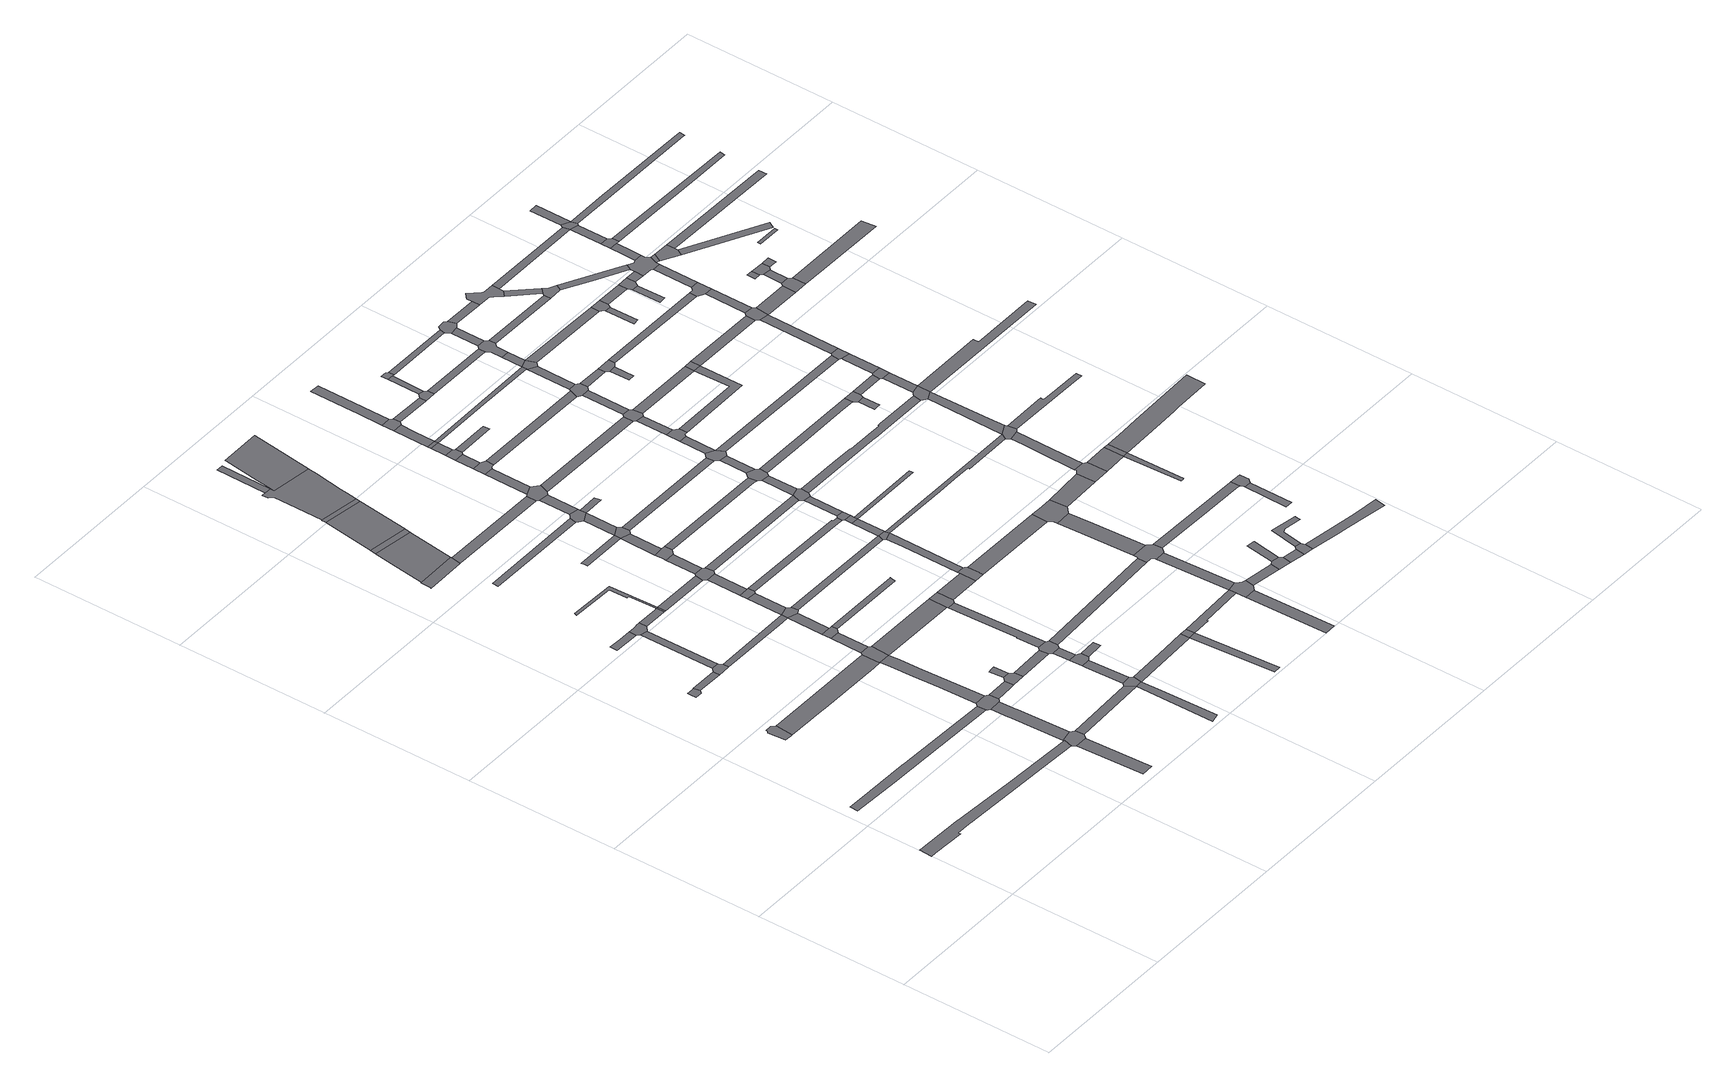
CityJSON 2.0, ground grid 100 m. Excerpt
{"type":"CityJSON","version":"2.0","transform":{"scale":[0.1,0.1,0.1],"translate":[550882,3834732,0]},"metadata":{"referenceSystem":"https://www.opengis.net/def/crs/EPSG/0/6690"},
"CityObjects":{
"road1":{"type":"Road","attributes":{"RoadStructureAttribute.sectionType":"1"},"geometry":[{"type":"MultiSurface","lod":"1","boundaries":[[[0,1,2,3,4,5,6,7,8,9,10,11,12,13,14,15]]]}]},
"road2":{"type":"Road","geometry":[{"type":"MultiSurface","lod":"1","boundaries":[[[16,17,18,19,20,21,22,23,24,25]]]}]},
"road3":{"type":"Road","attributes":{"RoadStructureAttribute.sectionType":"1"},"geometry":[{"type":"MultiSurface","lod":"1","boundaries":[[[26,27,28,29,30,31,32,33,34,35]]]}]},
"road4":{"type":"Road","geometry":[{"type":"MultiSurface","lod":"1","boundaries":[[[36,37,38,39,40,41,42,43]]]}]},
"road5":{"type":"Road","attributes":{"RoadStructureAttribute.sectionType":"1"},"geometry":[{"type":"MultiSurface","lod":"1","boundaries":[[[42,41,44,45]]]}]},
"road6":{"type":"Road","attributes":{"RoadStructureAttribute.sectionType":"1"},"geometry":[{"type":"MultiSurface","lod":"1","boundaries":[[[46,47,22,21,48,49,50,51,52,53,54]]]}]},
"road7":{"type":"Road","geometry":[{"type":"MultiSurface","lod":"1","boundaries":[[[55,45,44,56,57,58,59]]]}]},
"road8":{"type":"Road","attributes":{"RoadStructureAttribute.sectionType":"1"},"geometry":[{"type":"MultiSurface","lod":"1","boundaries":[[[60,61,62,63]]]}]},
"road9":{"type":"Road","geometry":[{"type":"MultiSurface","lod":"1","boundaries":[[[64,65,66,67,68]]]}]},
"road10":{"type":"Road","attributes":{"RoadStructureAttribute.sectionType":"1"},"geometry":[{"type":"MultiSurface","lod":"1","boundaries":[[[69,55,59,70]]]}]},
"road11":{"type":"Road","geometry":[{"type":"MultiSurface","lod":"1","boundaries":[[[71,72,15,14,73,60,63,74,75,76]]]}]},
"road12":{"type":"Road","attributes":{"RoadStructureAttribute.sectionType":"1"},"geometry":[{"type":"MultiSurface","lod":"1","boundaries":[[[77,78,79,80,81,82,83,72,71]]]}]},
"road13":{"type":"Road","geometry":[{"type":"MultiSurface","lod":"1","boundaries":[[[84,85,86,87,68,67,69,70,88,89]]]}]},
"road14":{"type":"Road","geometry":[{"type":"MultiSurface","lod":"1","boundaries":[[[90,91,92,93,35,34,94,81,80,95,96,97]]]}]},
"road15":{"type":"Road","geometry":[{"type":"MultiSurface","lod":"1","boundaries":[[[98,99,100,101,102,103,104]]]}]},
"road16":{"type":"Road","attributes":{"RoadStructureAttribute.sectionType":"1"},"geometry":[{"type":"MultiSurface","lod":"1","boundaries":[[[105,106,107,108,109,110,111,112,113,114]]]}]},
"road17":{"type":"Road","attributes":{"RoadStructureAttribute.sectionType":"1"},"geometry":[{"type":"MultiSurface","lod":"1","boundaries":[[[115,116,89,88,117,113]]]}]},
"road18":{"type":"Road","attributes":{"RoadStructureAttribute.sectionType":"1"},"geometry":[{"type":"MultiSurface","lod":"1","boundaries":[[[58,57,118,119,120]]]}]},
"road19":{"type":"Road","attributes":{"RoadStructureAttribute.sectionType":"1"},"geometry":[{"type":"MultiSurface","lod":"1","boundaries":[[[121,122,123,124,125,126,127,92,91]]]}]},
"road20":{"type":"Road","attributes":{"function":"2","RoadStructureAttribute.sectionType":"1"},"geometry":[{"type":"MultiSurface","lod":"1","boundaries":[[[128,129,99,98,130,131,132]]]}]},
"road21":{"type":"Road","attributes":{"RoadStructureAttribute.sectionType":"1"},"geometry":[{"type":"MultiSurface","lod":"1","boundaries":[[[133,97,96,134,135]]]}]},
"road22":{"type":"Road","geometry":[{"type":"MultiSurface","lod":"1","boundaries":[[[114,113,117,136]]]}]},
"road23":{"type":"Road","attributes":{"RoadStructureAttribute.sectionType":"1"},"geometry":[{"type":"MultiSurface","lod":"1","boundaries":[[[137,76,75,138]]]}]},
"road24":{"type":"Road","geometry":[{"type":"MultiSurface","lod":"1","boundaries":[[[139,140,141,142,54,53,143,124,123,144]]]}]},
"road25":{"type":"Road","geometry":[{"type":"MultiSurface","lod":"1","boundaries":[[[145,128,132,146]]]}]},
"road26":{"type":"Road","attributes":{"RoadStructureAttribute.sectionType":"1"},"geometry":[{"type":"MultiSurface","lod":"1","boundaries":[[[147,141,140,148]]]}]},
"road27":{"type":"Road","geometry":[{"type":"MultiSurface","lod":"1","boundaries":[[[149,150,133,135,151,152]]]}]},
"road28":{"type":"Road","geometry":[{"type":"MultiSurface","lod":"1","boundaries":[[[153,154,155,150,149]]]}]},
"road29":{"type":"Road","attributes":{"function":"2","RoadStructureAttribute.sectionType":"1"},"geometry":[{"type":"MultiSurface","lod":"1","boundaries":[[[156,157,145,146,158]]]}]},
"road30":{"type":"Road","geometry":[{"type":"MultiSurface","lod":"1","boundaries":[[[159,147,148,160,161,162,163,164,165]]]}]},
"road31":{"type":"Road","attributes":{"RoadStructureAttribute.sectionType":"1"},"geometry":[{"type":"MultiSurface","lod":"1","boundaries":[[[119,159,165,166,167]]]}]},
"road32":{"type":"Road","attributes":{"RoadStructureAttribute.sectionType":"1"},"geometry":[{"type":"MultiSurface","lod":"1","boundaries":[[[168,169,114,136,170,171]]]}]},
"road33":{"type":"Road","geometry":[{"type":"MultiSurface","lod":"1","boundaries":[[[172,156,158,173,174]]]}]},
"road34":{"type":"Road","geometry":[{"type":"MultiSurface","lod":"1","boundaries":[[[175,120,119,167,176,177]]]}]},
"road35":{"type":"Road","attributes":{"RoadStructureAttribute.sectionType":"1"},"geometry":[{"type":"MultiSurface","lod":"1","boundaries":[[[178,179,138,180,181]]]}]},
"road36":{"type":"Road","attributes":{"RoadStructureAttribute.sectionType":"1"},"geometry":[{"type":"MultiSurface","lod":"1","boundaries":[[[182,183,184,185]]]}]},
"road37":{"type":"Road","attributes":{"RoadStructureAttribute.sectionType":"1"},"geometry":[{"type":"MultiSurface","lod":"1","boundaries":[[[186,120,175,187]]]}]},
"road38":{"type":"Road","attributes":{"RoadStructureAttribute.sectionType":"1"},"geometry":[{"type":"MultiSurface","lod":"1","boundaries":[[[188,152,151,189]]]}]},
"road39":{"type":"Road","attributes":{"RoadStructureAttribute.sectionType":"1"},"geometry":[{"type":"MultiSurface","lod":"1","boundaries":[[[190,191,192,193]]]}]},
"road40":{"type":"Road","geometry":[{"type":"MultiSurface","lod":"1","boundaries":[[[194,195,196,197,198,174,173,199,200,201,202,203,204,205,192,191]]]}]},
"road41":{"type":"Road","geometry":[{"type":"MultiSurface","lod":"1","boundaries":[[[206,207,137,138,179,208]]]}]},
"road42":{"type":"Road","geometry":[{"type":"MultiSurface","lod":"1","boundaries":[[[209,186,187,210,211,212]]]}]},
"road43":{"type":"Road","attributes":{"RoadStructureAttribute.sectionType":"1"},"geometry":[{"type":"MultiSurface","lod":"1","boundaries":[[[144,123,213,214,215]]]}]},
"road44":{"type":"Road","attributes":{"RoadStructureAttribute.sectionType":"1"},"geometry":[{"type":"MultiSurface","lod":"1","boundaries":[[[216,217,218,207,206]]]}]},
"road45":{"type":"Road","attributes":{"RoadStructureAttribute.sectionType":"1"},"geometry":[{"type":"MultiSurface","lod":"1","boundaries":[[[219,209,212,220]]]}]},
"road46":{"type":"Road","attributes":{"RoadStructureAttribute.sectionType":"1"},"geometry":[{"type":"MultiSurface","lod":"1","boundaries":[[[221,104,103,222,223,224]]]}]},
"road47":{"type":"Road","attributes":{"RoadStructureAttribute.sectionType":"1"},"geometry":[{"type":"MultiSurface","lod":"1","boundaries":[[[225,226,227,228,229,230]]]}]},
"road48":{"type":"Road","geometry":[{"type":"MultiSurface","lod":"1","boundaries":[[[231,232,171,170,219,220,233,234]]]}]},
"road49":{"type":"Road","geometry":[{"type":"MultiSurface","lod":"1","boundaries":[[[235,236,217,216,237,238]]]}]},
"road50":{"type":"Road","attributes":{"RoadStructureAttribute.sectionType":"1"},"geometry":[{"type":"MultiSurface","lod":"1","boundaries":[[[239,240,236,235]]]}]},
"road51":{"type":"Road","attributes":{"RoadStructureAttribute.sectionType":"1"},"geometry":[{"type":"MultiSurface","lod":"1","boundaries":[[[241,232,231,242,243]]]}]},
"road52":{"type":"Road","geometry":[{"type":"MultiSurface","lod":"1","boundaries":[[[244,188,189,240,239,245,246,247]]]}]},
"road53":{"type":"Road","attributes":{"RoadStructureAttribute.sectionType":"1"},"geometry":[{"type":"MultiSurface","lod":"1","boundaries":[[[248,249,250,251,163,162]]]}]},
"road54":{"type":"Road","attributes":{"function":"2","RoadStructureAttribute.sectionType":"1"},"geometry":[{"type":"MultiSurface","lod":"1","boundaries":[[[252,253,254,255,256,257,205,204]]]}]},
"road55":{"type":"Road","geometry":[{"type":"MultiSurface","lod":"1","boundaries":[[[258,259,260,241,243,261,262]]]}]},
"road56":{"type":"Road","geometry":[{"type":"MultiSurface","lod":"1","boundaries":[[[263,264,238,237]]]}]},
"road57":{"type":"Road","attributes":{"RoadStructureAttribute.sectionType":"1"},"geometry":[{"type":"MultiSurface","lod":"1","boundaries":[[[229,265,259,258,266]]]}]},
"road58":{"type":"Road","attributes":{"RoadStructureAttribute.sectionType":"1"},"geometry":[{"type":"MultiSurface","lod":"1","boundaries":[[[267,268,269,270,271,272,273,244,247]]]}]},
"road59":{"type":"Road","attributes":{"RoadStructureAttribute.sectionType":"1"},"geometry":[{"type":"MultiSurface","lod":"1","boundaries":[[[274,275,208,179,276,277,278,279]]]}]},
"road60":{"type":"Road","geometry":[{"type":"MultiSurface","lod":"1","boundaries":[[[280,230,229,266,281,282]]]}]},
"road61":{"type":"Road","attributes":{"RoadStructureAttribute.sectionType":"1"},"geometry":[{"type":"MultiSurface","lod":"1","boundaries":[[[283,284,230,280]]]}]},
"road62":{"type":"Road","geometry":[{"type":"MultiSurface","lod":"1","boundaries":[[[285,286,287,185,184,284,283,288,289]]]}]},
"road63":{"type":"Road","geometry":[{"type":"MultiSurface","lod":"1","boundaries":[[[290,215,214,270,269,291,292]]]}]},
"road64":{"type":"Road","attributes":{"RoadStructureAttribute.sectionType":"1"},"geometry":[{"type":"MultiSurface","lod":"1","boundaries":[[[293,294,177,176,295,296,297]]]}]},
"road65":{"type":"Road","attributes":{"RoadStructureAttribute.sectionType":"1"},"geometry":[{"type":"MultiSurface","lod":"1","boundaries":[[[298,285,289,299]]]}]},
"road66":{"type":"Road","attributes":{"RoadStructureAttribute.sectionType":"1"},"geometry":[{"type":"MultiSurface","lod":"1","boundaries":[[[300,301,211,210,302,303,304]]]}]},
"road67":{"type":"Road","geometry":[{"type":"MultiSurface","lod":"1","boundaries":[[[305,306,288,283]]]}]},
"road68":{"type":"Road","geometry":[{"type":"MultiSurface","lod":"1","boundaries":[[[307,308,224,223,298,299,309,310]]]}]},
"road69":{"type":"Road","attributes":{"RoadStructureAttribute.sectionType":"1"},"geometry":[{"type":"MultiSurface","lod":"1","boundaries":[[[311,279,312,313]]]}]},
"road70":{"type":"Road","attributes":{"RoadStructureAttribute.sectionType":"1"},"geometry":[{"type":"MultiSurface","lod":"1","boundaries":[[[314,292,291,315,316,317,318]]]}]},
"road71":{"type":"Road","attributes":{"RoadStructureAttribute.sectionType":"1"},"geometry":[{"type":"MultiSurface","lod":"1","boundaries":[[[319,308,307,320]]]}]},
"road72":{"type":"Road","geometry":[{"type":"MultiSurface","lod":"1","boundaries":[[[321,274,279,311]]]}]},
"road73":{"type":"Road","attributes":{"RoadStructureAttribute.sectionType":"1"},"geometry":[{"type":"MultiSurface","lod":"1","boundaries":[[[234,233,322,323]]]}]},
"road74":{"type":"Road","geometry":[{"type":"MultiSurface","lod":"1","boundaries":[[[324,319,320,325,326,327,328]]]}]},
"road75":{"type":"Road","attributes":{"RoadStructureAttribute.sectionType":"1"},"geometry":[{"type":"MultiSurface","lod":"1","boundaries":[[[329,324,328,330]]]}]},
"road76":{"type":"Road","geometry":[{"type":"MultiSurface","lod":"1","boundaries":[[[331,318,317,316,315,332,333,334,335,336,337]]]}]},
"road77":{"type":"Road","attributes":{"RoadStructureAttribute.sectionType":"1"},"geometry":[{"type":"MultiSurface","lod":"1","boundaries":[[[262,261,338,339,340]]]}]},
"road78":{"type":"Road","geometry":[{"type":"MultiSurface","lod":"1","boundaries":[[[341,329,330,342,343,344]]]}]},
"road79":{"type":"Road","attributes":{"RoadStructureAttribute.sectionType":"1"},"geometry":[{"type":"MultiSurface","lod":"1","boundaries":[[[345,346,246,245,347]]]}]},
"road80":{"type":"Road","attributes":{"RoadStructureAttribute.sectionType":"1"},"geometry":[{"type":"MultiSurface","lod":"1","boundaries":[[[348,341,344,349]]]}]},
"road81":{"type":"Road","geometry":[{"type":"MultiSurface","lod":"1","boundaries":[[[350,348,349,351]]]}]},
"road82":{"type":"Road","attributes":{"RoadStructureAttribute.sectionType":"1"},"geometry":[{"type":"MultiSurface","lod":"1","boundaries":[[[352,353,350,351,354,355,356]]]}]},
"road83":{"type":"Road","attributes":{"RoadStructureAttribute.sectionType":"1"},"geometry":[{"type":"MultiSurface","lod":"1","boundaries":[[[357,358,359,360,361,331,337]]]}]},
"road84":{"type":"Road","attributes":{"RoadStructureAttribute.sectionType":"1"},"geometry":[{"type":"MultiSurface","lod":"1","boundaries":[[[282,281,362,363]]]}]},
"road85":{"type":"Road","geometry":[{"type":"MultiSurface","lod":"1","boundaries":[[[364,352,356,365,366,367]]]}]},
"road86":{"type":"Road","attributes":{"RoadStructureAttribute.sectionType":"1"},"geometry":[{"type":"MultiSurface","lod":"1","boundaries":[[[368,321,311,369,370,371]]]}]},
"road87":{"type":"Road","geometry":[{"type":"MultiSurface","lod":"1","boundaries":[[[297,296,372,359,358,373,374]]]}]},
"road88":{"type":"Road","attributes":{"RoadStructureAttribute.sectionType":"1"},"geometry":[{"type":"MultiSurface","lod":"1","boundaries":[[[375,376,343,342]]]}]},
"road89":{"type":"Road","attributes":{"RoadStructureAttribute.sectionType":"1"},"geometry":[{"type":"MultiSurface","lod":"1","boundaries":[[[377,378,297,374,379]]]}]},
"road90":{"type":"Road","attributes":{"RoadStructureAttribute.sectionType":"1"},"geometry":[{"type":"MultiSurface","lod":"1","boundaries":[[[380,381,382,364,367,383]]]}]},
"road91":{"type":"Road","geometry":[{"type":"MultiSurface","lod":"1","boundaries":[[[384,377,379,385,386]]]}]},
"road92":{"type":"Road","geometry":[{"type":"MultiSurface","lod":"1","boundaries":[[[387,304,303,384,386,388,389]]]}]},
"road93":{"type":"Road","attributes":{"RoadStructureAttribute.sectionType":"1"},"geometry":[{"type":"MultiSurface","lod":"1","boundaries":[[[310,309,390,391]]]}]},
"road94":{"type":"Road","attributes":{"RoadStructureAttribute.sectionType":"1"},"geometry":[{"type":"MultiSurface","lod":"1","boundaries":[[[392,389,388,393]]]}]},
"road95":{"type":"Road","attributes":{"RoadStructureAttribute.sectionType":"1"},"geometry":[{"type":"MultiSurface","lod":"1","boundaries":[[[366,365,394,395]]]}]},
"road96":{"type":"Road","attributes":{"RoadStructureAttribute.sectionType":"1"},"geometry":[{"type":"MultiSurface","lod":"1","boundaries":[[[396,397,398,399,400]]]}]},
"road97":{"type":"Road","attributes":{"RoadStructureAttribute.sectionType":"1"},"geometry":[{"type":"MultiSurface","lod":"1","boundaries":[[[335,334,333,332,401,402]]]}]},
"road98":{"type":"Road","geometry":[{"type":"MultiSurface","lod":"1","boundaries":[[[403,323,322,392,393,404,405]]]}]},
"road99":{"type":"Road","attributes":{"RoadStructureAttribute.sectionType":"1"},"geometry":[{"type":"MultiSurface","lod":"1","boundaries":[[[406,323,403,407]]]}]},
"road100":{"type":"Road","attributes":{"RoadStructureAttribute.sectionType":"1"},"geometry":[{"type":"MultiSurface","lod":"1","boundaries":[[[408,327,326,409,410]]]}]},
"road101":{"type":"Road","geometry":[{"type":"MultiSurface","lod":"1","boundaries":[[[411,412,413,414,368,371,397,396,415,416]]]}]},
"road102":{"type":"Road","geometry":[{"type":"MultiSurface","lod":"1","boundaries":[[[417,340,339,406,407,418,419,420]]]}]},
"road103":{"type":"Road","geometry":[{"type":"MultiSurface","lod":"1","boundaries":[[[421,395,394,422,423,424]]]}]},
"road104":{"type":"Road","attributes":{"RoadStructureAttribute.sectionType":"1"},"geometry":[{"type":"MultiSurface","lod":"1","boundaries":[[[425,426,368,414]]]}]},
"road105":{"type":"Road","attributes":{"RoadStructureAttribute.sectionType":"1"},"geometry":[{"type":"MultiSurface","lod":"1","boundaries":[[[427,417,420,428]]]}]},
"road106":{"type":"Road","attributes":{"RoadStructureAttribute.sectionType":"1"},"geometry":[{"type":"MultiSurface","lod":"1","boundaries":[[[429,351,349,430,431]]]}]},
"road107":{"type":"Road","attributes":{"RoadStructureAttribute.sectionType":"1"},"geometry":[{"type":"MultiSurface","lod":"1","boundaries":[[[432,421,424,433]]]}]},
"road108":{"type":"Road","attributes":{"RoadStructureAttribute.sectionType":"1"},"geometry":[{"type":"MultiSurface","lod":"1","boundaries":[[[434,435,385,379]]]}]},
"road109":{"type":"Road","geometry":[{"type":"MultiSurface","lod":"1","boundaries":[[[436,363,362,427,428,437,438,439]]]}]},
"road110":{"type":"Road","geometry":[{"type":"MultiSurface","lod":"1","boundaries":[[[440,441,442,443,444,445,446,345,347,447,448,426,425,449,450,451,452]]]}]},
"road111":{"type":"Road","geometry":[{"type":"MultiSurface","lod":"1","boundaries":[[[453,432,433,454,455,456]]]}]},
"road112":{"type":"Road","attributes":{"RoadStructureAttribute.sectionType":"1"},"geometry":[{"type":"MultiSurface","lod":"1","boundaries":[[[457,436,439,458]]]}]},
"road113":{"type":"Road","attributes":{"RoadStructureAttribute.sectionType":"1"},"geometry":[{"type":"MultiSurface","lod":"1","boundaries":[[[416,415,459,460]]]}]},
"road114":{"type":"Road","attributes":{"RoadStructureAttribute.sectionType":"1"},"geometry":[{"type":"MultiSurface","lod":"1","boundaries":[[[461,462,463,464,443,442]]]}]},
"road115":{"type":"Road","geometry":[{"type":"MultiSurface","lod":"1","boundaries":[[[465,457,458,466,467,468,469]]]}]},
"road116":{"type":"Road","attributes":{"RoadStructureAttribute.sectionType":"1"},"geometry":[{"type":"MultiSurface","lod":"1","boundaries":[[[470,465,469,471]]]}]},
"road117":{"type":"Road","geometry":[{"type":"MultiSurface","lod":"1","boundaries":[[[472,473,474,475,402,401,476,463,462,477,478]]]}]},
"road118":{"type":"Road","geometry":[{"type":"MultiSurface","lod":"1","boundaries":[[[479,391,390,470,471,480,481,482]]]}]},
"road119":{"type":"Road","geometry":[{"type":"MultiSurface","lod":"1","boundaries":[[[483,460,459,484,485,486]]]}]},
"road120":{"type":"Road","attributes":{"RoadStructureAttribute.sectionType":"1"},"geometry":[{"type":"MultiSurface","lod":"1","boundaries":[[[487,488,373,358,489,490,491,492,493,494]]]}]},
"road121":{"type":"Road","attributes":{"RoadStructureAttribute.sectionType":"1"},"geometry":[{"type":"MultiSurface","lod":"1","boundaries":[[[423,422,495,496]]]}]},
"road122":{"type":"Road","attributes":{"RoadStructureAttribute.sectionType":"1"},"geometry":[{"type":"MultiSurface","lod":"1","boundaries":[[[497,498,479,482]]]}]},
"road123":{"type":"Road","geometry":[{"type":"MultiSurface","lod":"1","boundaries":[[[499,500,483,486]]]}]},
"road124":{"type":"Road","attributes":{"RoadStructureAttribute.sectionType":"1"},"geometry":[{"type":"MultiSurface","lod":"1","boundaries":[[[485,484,501,502]]]}]},
"road125":{"type":"Road","geometry":[{"type":"MultiSurface","lod":"1","boundaries":[[[503,504,410,409,498,497,505,506]]]}]},
"road126":{"type":"Road","attributes":{"RoadStructureAttribute.sectionType":"1"},"geometry":[{"type":"MultiSurface","lod":"1","boundaries":[[[455,454,507,508]]]}]},
"road127":{"type":"Road","attributes":{"RoadStructureAttribute.sectionType":"1"},"geometry":[{"type":"MultiSurface","lod":"1","boundaries":[[[419,418,509,510,511,512]]]}]},
"road128":{"type":"Road","attributes":{"RoadStructureAttribute.sectionType":"1"},"geometry":[{"type":"MultiSurface","lod":"1","boundaries":[[[513,504,503,514]]]}]},
"road129":{"type":"Road","geometry":[{"type":"MultiSurface","lod":"1","boundaries":[[[515,502,501,516,517,518]]]}]},
"road130":{"type":"Road","attributes":{"RoadStructureAttribute.sectionType":"1"},"geometry":[{"type":"MultiSurface","lod":"1","boundaries":[[[519,520,521,522,523,524,525,526,527,528,405,404,529,530,531,532,533]]]}]},
"road131":{"type":"Road","attributes":{"RoadStructureAttribute.sectionType":"1"},"geometry":[{"type":"MultiSurface","lod":"1","boundaries":[[[534,472,478,535]]]}]},
"road132":{"type":"Road","geometry":[{"type":"MultiSurface","lod":"1","boundaries":[[[536,429,431,513,514,537]]]}]},
"road133":{"type":"Road","attributes":{"RoadStructureAttribute.sectionType":"1"},"geometry":[{"type":"MultiSurface","lod":"1","boundaries":[[[506,505,538,539]]]}]},
"road134":{"type":"Road","attributes":{"RoadStructureAttribute.sectionType":"1"},"geometry":[{"type":"MultiSurface","lod":"1","boundaries":[[[540,429,536,541,542]]]}]},
"road135":{"type":"Road","attributes":{"RoadStructureAttribute.sectionType":"1"},"geometry":[{"type":"MultiSurface","lod":"1","boundaries":[[[543,452,451,544,545,546,547,548]]]}]},
"road136":{"type":"Road","attributes":{"RoadStructureAttribute.sectionType":"1"},"geometry":[{"type":"MultiSurface","lod":"1","boundaries":[[[549,550,468,467,551,552]]]}]},
"road137":{"type":"Road","attributes":{"RoadStructureAttribute.sectionType":"1"},"geometry":[{"type":"MultiSurface","lod":"1","boundaries":[[[481,480,549,553]]]}]},
"road138":{"type":"Road","geometry":[{"type":"MultiSurface","lod":"1","boundaries":[[[554,496,495,555,540,542,556,557,558,559]]]}]},
"road139":{"type":"Road","attributes":{"RoadStructureAttribute.sectionType":"1"},"geometry":[{"type":"MultiSurface","lod":"1","boundaries":[[[560,561,562,563,564,565,515,518]]]}]},
"road140":{"type":"Road","geometry":[{"type":"MultiSurface","lod":"1","boundaries":[[[566,567,568,569]]]}]},
"road141":{"type":"Road","attributes":{"RoadStructureAttribute.sectionType":"1"},"geometry":[{"type":"MultiSurface","lod":"1","boundaries":[[[570,571,554,559]]]}]},
"road142":{"type":"Road","geometry":[{"type":"MultiSurface","lod":"1","boundaries":[[[539,538,569,568,572,573]]]}]},
"road143":{"type":"Road","attributes":{"RoadStructureAttribute.sectionType":"1"},"geometry":[{"type":"MultiSurface","lod":"1","boundaries":[[[438,437,574,575]]]}]},
"road144":{"type":"Road","geometry":[{"type":"MultiSurface","lod":"1","boundaries":[[[576,577,508,507,578,571,570,579,580]]]}]},
"road145":{"type":"Road","geometry":[{"type":"MultiSurface","lod":"1","boundaries":[[[581,582,534,535,583,584,585]]]}]},
"road146":{"type":"Road","attributes":{"RoadStructureAttribute.sectionType":"1"},"geometry":[{"type":"MultiSurface","lod":"1","boundaries":[[[586,587,517,516,588,589,590,591,592]]]}]},
"road147":{"type":"Road","attributes":{"RoadStructureAttribute.sectionType":"1"},"geometry":[{"type":"MultiSurface","lod":"1","boundaries":[[[593,594,595,596,597,581,585]]]}]},
"road148":{"type":"Road","geometry":[{"type":"MultiSurface","lod":"1","boundaries":[[[553,549,552,598]]]}]},
"road149":{"type":"Road","attributes":{"RoadStructureAttribute.sectionType":"1"},"geometry":[{"type":"MultiSurface","lod":"1","boundaries":[[[580,579,599,600]]]}]},
"road150":{"type":"Road","attributes":{"RoadStructureAttribute.sectionType":"1"},"geometry":[{"type":"MultiSurface","lod":"1","boundaries":[[[536,537,601,602]]]}]},
"road151":{"type":"Road","attributes":{"RoadStructureAttribute.sectionType":"1"},"geometry":[{"type":"MultiSurface","lod":"1","boundaries":[[[603,584,583,604]]]}]},
"road152":{"type":"Road","geometry":[{"type":"MultiSurface","lod":"1","boundaries":[[[605,606,607,608,609]]]}]},
"road153":{"type":"Road","attributes":{"RoadStructureAttribute.sectionType":"1"},"geometry":[{"type":"MultiSurface","lod":"1","boundaries":[[[610,611,612,613]]]}]},
"road154":{"type":"Road","attributes":{"RoadStructureAttribute.sectionType":"1"},"geometry":[{"type":"MultiSurface","lod":"1","boundaries":[[[614,615,616,617,604]]]}]},
"road155":{"type":"Road","geometry":[{"type":"MultiSurface","lod":"1","boundaries":[[[512,511,609,608,618,619]]]}]},
"road156":{"type":"Road","geometry":[{"type":"MultiSurface","lod":"1","boundaries":[[[620,494,493,595,594,621,622]]]}]},
"road157":{"type":"Road","attributes":{"RoadStructureAttribute.sectionType":"1"},"geometry":[{"type":"MultiSurface","lod":"1","boundaries":[[[558,557,623,624]]]}]},
"road158":{"type":"Road","geometry":[{"type":"MultiSurface","lod":"1","boundaries":[[[548,547,625,610,613,626,627]]]}]},
"road159":{"type":"Road","geometry":[{"type":"MultiSurface","lod":"1","boundaries":[[[628,603,604,617]]]}]},
"road160":{"type":"Road","attributes":{"RoadStructureAttribute.sectionType":"1"},"geometry":[{"type":"MultiSurface","lod":"1","boundaries":[[[629,630,631,632,494,620]]]}]},
"road161":{"type":"Road","attributes":{"RoadStructureAttribute.sectionType":"1"},"geometry":[{"type":"MultiSurface","lod":"1","boundaries":[[[619,618,633,634]]]}]},
"road162":{"type":"Road","geometry":[{"type":"MultiSurface","lod":"1","boundaries":[[[635,636,637,638,600,599,639,640,641,642,643,644]]]}]},
"road163":{"type":"Road","geometry":[{"type":"MultiSurface","lod":"1","boundaries":[[[645,646,647,533,532,631,630]]]}]},
"road164":{"type":"Road","attributes":{"RoadStructureAttribute.sectionType":"1"},"geometry":[{"type":"MultiSurface","lod":"1","boundaries":[[[573,572,648,649]]]}]},
"road165":{"type":"Road","attributes":{"RoadStructureAttribute.sectionType":"1"},"geometry":[{"type":"MultiSurface","lod":"1","boundaries":[[[650,651,646,645,652]]]}]},
"road166":{"type":"Road","attributes":{"RoadStructureAttribute.sectionType":"1"},"geometry":[{"type":"MultiSurface","lod":"1","boundaries":[[[598,552,653,654,655]]]}]},
"road167":{"type":"Road","geometry":[{"type":"MultiSurface","lod":"1","boundaries":[[[656,657,658,659]]]}]},
"road168":{"type":"Road","attributes":{"RoadStructureAttribute.sectionType":"1"},"geometry":[{"type":"MultiSurface","lod":"1","boundaries":[[[642,641,660,661]]]}]},
"road169":{"type":"Road","geometry":[{"type":"MultiSurface","lod":"1","boundaries":[[[662,634,633,650,652,663]]]}]},
"road170":{"type":"Road","geometry":[{"type":"MultiSurface","lod":"1","boundaries":[[[602,601,664,659,658,665,666]]]}]},
"road171":{"type":"Road","attributes":{"RoadStructureAttribute.sectionType":"1"},"geometry":[{"type":"MultiSurface","lod":"1","boundaries":[[[667,668,669,662,663,670]]]}]},
"road172":{"type":"Road","geometry":[{"type":"MultiSurface","lod":"1","boundaries":[[[671,661,660,624,623,672,673]]]}]},
"road173":{"type":"Road","geometry":[{"type":"MultiSurface","lod":"1","boundaries":[[[674,575,574,667,670,675]]]}]},
"road174":{"type":"Road","attributes":{"RoadStructureAttribute.sectionType":"1"},"geometry":[{"type":"MultiSurface","lod":"1","boundaries":[[[676,677,678,679,680,681,682,683,622,621]]]}]},
"road175":{"type":"Road","attributes":{"RoadStructureAttribute.sectionType":"1"},"geometry":[{"type":"MultiSurface","lod":"1","boundaries":[[[666,665,684,685]]]}]},
"road176":{"type":"Road","attributes":{"RoadStructureAttribute.sectionType":"1"},"geometry":[{"type":"MultiSurface","lod":"1","boundaries":[[[686,687,674,675,688]]]}]},
"road177":{"type":"Road","attributes":{"RoadStructureAttribute.sectionType":"1"},"geometry":[{"type":"MultiSurface","lod":"1","boundaries":[[[689,690,691,692,628,617,693,694,695,696]]]}]},
"road178":{"type":"Road","geometry":[{"type":"MultiSurface","lod":"1","boundaries":[[[697,698,699,700]]]}]},
"road179":{"type":"Road","attributes":{"RoadStructureAttribute.sectionType":"1"},"geometry":[{"type":"MultiSurface","lod":"1","boundaries":[[[701,673,672,702,703,704]]]}]},
"road180":{"type":"Road","geometry":[{"type":"MultiSurface","lod":"1","boundaries":[[[705,655,654,686,688,706,707]]]}]},
"road181":{"type":"Road","geometry":[{"type":"MultiSurface","lod":"1","boundaries":[[[685,684,708,700,699,709,710]]]}]},
"road182":{"type":"Road","attributes":{"RoadStructureAttribute.sectionType":"1"},"geometry":[{"type":"MultiSurface","lod":"1","boundaries":[[[644,643,711,712]]]}]},
"road183":{"type":"Road","attributes":{"RoadStructureAttribute.sectionType":"1"},"geometry":[{"type":"MultiSurface","lod":"1","boundaries":[[[713,705,707,714]]]}]},
"road184":{"type":"Road","attributes":{"RoadStructureAttribute.sectionType":"1"},"geometry":[{"type":"MultiSurface","lod":"1","boundaries":[[[710,709,715,716]]]}]},
"road185":{"type":"Road","geometry":[{"type":"MultiSurface","lod":"1","boundaries":[[[717,718,649,648,713,714,719]]]}]},
"road186":{"type":"Road","attributes":{"RoadStructureAttribute.sectionType":"1"},"geometry":[{"type":"MultiSurface","lod":"1","boundaries":[[[706,688,720,721]]]}]},
"road187":{"type":"Road","attributes":{"RoadStructureAttribute.sectionType":"1"},"geometry":[{"type":"MultiSurface","lod":"1","boundaries":[[[722,723,645,630,724,725,726]]]}]},
"road188":{"type":"Road","attributes":{"RoadStructureAttribute.sectionType":"1"},"geometry":[{"type":"MultiSurface","lod":"1","boundaries":[[[727,717,719,728]]]}]},
"road189":{"type":"Road","geometry":[{"type":"MultiSurface","lod":"1","boundaries":[[[729,704,703,716,715,730,727,728,731,732,733,734,735]]]}]},
"road190":{"type":"Road","attributes":{"RoadStructureAttribute.sectionType":"1"},"geometry":[{"type":"MultiSurface","lod":"1","boundaries":[[[736,737,738,735,734,739,740,741]]]}]},
"road191":{"type":"Road","attributes":{"RoadStructureAttribute.sectionType":"1"},"geometry":[{"type":"MultiSurface","lod":"1","boundaries":[[[732,731,742,743]]]}]},
"road192":{"type":"Road","geometry":[{"type":"MultiSurface","lod":"1","boundaries":[[[744,736,741,745,746,747]]]}]},
"road193":{"type":"Road","geometry":[{"type":"MultiSurface","lod":"1","boundaries":[[[748,721,720,749,750,751]]]}]},
"road194":{"type":"Road","geometry":[{"type":"MultiSurface","lod":"1","boundaries":[[[752,753,754,755]]]}]},
"road195":{"type":"Road","geometry":[{"type":"MultiSurface","lod":"1","boundaries":[[[743,742,756,757,758,759]]]}]},
"road196":{"type":"Road","attributes":{"RoadStructureAttribute.sectionType":"1"},"geometry":[{"type":"MultiSurface","lod":"1","boundaries":[[[711,760,744,747,761]]]}]},
"road197":{"type":"Road","attributes":{"RoadStructureAttribute.sectionType":"1"},"geometry":[{"type":"MultiSurface","lod":"1","boundaries":[[[762,748,751,763]]]}]},
"road198":{"type":"Road","geometry":[{"type":"MultiSurface","lod":"1","boundaries":[[[755,754,762,763,764,765]]]}]},
"road199":{"type":"Road","geometry":[{"type":"MultiSurface","lod":"1","boundaries":[[[766,712,711,761,767,768]]]}]},
"road200":{"type":"Road","attributes":{"RoadStructureAttribute.sectionType":"1"},"geometry":[{"type":"MultiSurface","lod":"1","boundaries":[[[769,770,771,766,768]]]}]},
"road201":{"type":"Road","attributes":{"RoadStructureAttribute.sectionType":"1"},"geometry":[{"type":"MultiSurface","lod":"1","boundaries":[[[772,773,765,764]]]}]},
"road202":{"type":"Road","attributes":{"RoadStructureAttribute.sectionType":"1"},"geometry":[{"type":"MultiSurface","lod":"1","boundaries":[[[757,756,774,775]]]}]},
"road203":{"type":"Road","attributes":{"RoadStructureAttribute.sectionType":"1"},"geometry":[{"type":"MultiSurface","lod":"1","boundaries":[[[750,749,776,777,778]]]}]},
"road204":{"type":"Road","geometry":[{"type":"MultiSurface","lod":"1","boundaries":[[[779,780,781,782]]]}]},
"road205":{"type":"Road","attributes":{"RoadStructureAttribute.sectionType":"1"},"geometry":[{"type":"MultiSurface","lod":"1","boundaries":[[[759,758,783,784]]]}]},
"road206":{"type":"Road","attributes":{"RoadStructureAttribute.sectionType":"1"},"geometry":[{"type":"MultiSurface","lod":"1","boundaries":[[[785,746,745,786,787,788]]]}]},
"road207":{"type":"Road","attributes":{"RoadStructureAttribute.sectionType":"1"},"geometry":[{"type":"MultiSurface","lod":"1","boundaries":[[[789,768,767,790,791,792,793]]]}]}
},
"vertices":[
[794,609,0],[370,632,0],[329,635,0],[38,645,0],[31,645,0],[7,647,0],[3,560,0],[38,559,0],[255,550,0],[256,568,0],[355,564,0],[368,564,0],[777,549,0],[1004,539,0],[1243,528,0],[1260,587,0],
[341,1958,0],[341,1947,0],[331,1938,0],[340,1820,0],[387,1820,0],[397,1819,0],[406,1938,0],[398,1947,0],[387,1957,0],[386,1958,0],
[574,1171,0],[544,1172,0],[167,1180,0],[82,1182,0],[77,1125,0],[401,1116,0],[554,1112,0],[813,1106,0],[1217,1096,0],[1213,1156,0],
[344,2502,0],[344,2472,0],[344,2441,0],[389,2441,0],[397,2452,0],[405,2462,0],[397,2502,0],[390,2502,0],
[581,2459,0],[582,2503,0],
[1144,1935,0],[641,1937,0],[564,1818,0],[592,1818,0],[641,1817,0],[699,1816,0],[1144,1815,0],[1198,1816,0],[1194,1935,0],
[604,2524,0],[620,2459,0],[667,2459,0],[667,2499,0],[651,2524,0],
[1264,507,0],[1286,65,0],[1367,66,0],[1346,506,0],
[503,3087,0],[417,3092,0],[414,3039,0],[584,3038,0],[584,3086,0],
[604,3019,0],[649,3009,0],
[1340,611,0],[1259,594,0],[1247,524,0],[1367,530,0],[1368,531,0],[1363,590,0],
[1323,961,0],[1322,964,0],[1322,965,0],[1317,1080,0],[1237,1077,0],[1243,962,0],[1243,960,0],
[653,3090,0],[654,3086,0],[630,3086,0],[626,3086,0],[681,3038,0],[681,3090,0],
[1322,1170,0],[1312,1179,0],[1231,1176,0],[1223,1167,0],[1226,1087,0],[1327,1090,0],[1337,1099,0],[1333,1161,0],
[519,4269,0],[247,4265,0],[242,4265,0],[238,4200,0],[237,4192,0],[510,4196,0],[518,4261,0],
[842,3416,0],[535,3423,0],[531,3414,0],[528,3405,0],[531,3405,0],[815,3398,0],[819,3276,0],[834,3276,0],[841,3089,0],[855,3090,0],
[835,3089,0],[828,3089,0],[841,3037,0],
[1162,2459,0],[1210,2460,0],[1210,2502,0],
[1291,1596,0],[1284,1747,0],[1281,1816,0],[1201,1814,0],[1204,1743,0],[1211,1595,0],[1220,1420,0],
[297,4618,0],[276,4464,0],[548,4481,0],[558,4550,0],[562,4582,0],
[1481,1166,0],[1453,1104,0],[1484,1105,0],
[856,3037,0],
[1841,614,0],[1882,556,0],
[1278,1944,0],[1271,1951,0],[1207,1950,0],[1200,1941,0],[1201,1816,0],[1285,1937,0],
[304,4658,0],[568,4621,0],
[1209,2159,0],[1273,2158,0],
[1551,1192,0],[1503,1191,0],[1575,1109,0],[1573,1169,0],
[1545,1290,0],[1520,1287,0],[1495,1285,0],
[352,5004,0],[352,4999,0],[616,4967,0],
[1209,2221,0],[1291,2179,0],[1293,2182,0],[1295,2183,0],[1295,2220,0],[1284,2220,0],[1273,2220,0],
[1274,2430,0],[1274,2441,0],
[861,3090,0],[858,3090,0],[1194,3036,0],[1200,3089,0],
[355,5035,0],[621,4998,0],[357,5035,0],
[1274,2519,0],[1302,2458,0],[1296,2501,0],
[1936,429,0],[1928,558,0],[1889,35,0],[1948,50,0],
[474,3945,0],[471,3904,0],[1180,3901,0],[1190,3947,0],
[1211,2736,0],[1275,2735,0],
[1813,1177,0],[1821,1119,0],
[362,5764,0],[361,5431,0],[406,5431,0],[409,5764,0],
[334,5431,0],[334,5390,0],[359,5366,0],[359,5263,0],[358,5086,0],[624,5022,0],[633,5088,0],[637,5115,0],[666,5308,0],[673,5355,0],[674,5365,0],[405,5400,0],
[1919,637,0],[1859,631,0],[1938,618,0],
[1212,2791,0],[1286,2745,0],[1286,2790,0],[1276,2790,0],
[1800,1814,0],[1811,1814,0],[1812,1935,0],
[1907,906,0],[1847,903,0],[1848,883,0],
[1213,3016,0],[1276,3016,0],
[519,4261,0],[513,4196,0],[1203,4191,0],[1202,4255,0],
[913,3661,0],[910,3661,0],[913,3640,0],[915,3619,0],[1216,3619,0],[1217,3662,0],
[1277,3102,0],[1214,3101,0],[1295,3037,0],[1290,3090,0],
[1903,993,0],[1843,990,0],[1932,926,0],[1929,976,0],
[1898,1103,0],[1838,1099,0],
[1214,3302,0],[1278,3301,0],[1278,3302,0],
[1834,1196,0],[1914,1124,0],[1913,1184,0],[1894,1194,0],
[1827,2183,0],[1831,2202,0],[1834,2221,0],[1831,2221,0],
[698,5538,0],[733,5783,0],[459,5779,0],[458,5772,0],[424,5533,0],[410,5431,0],
[1279,3383,0],[1214,3377,0],[1214,3327,0],[1306,3330,0],[1306,3383,0],
[2053,933,0],[2050,982,0],
[1215,3598,0],[1280,3599,0],
[1876,1602,0],[1867,1803,0],[1867,1806,0],[1812,1803,0],[1821,1601,0],[1832,1344,0],[1827,1342,0],
[2400,640,0],[2246,633,0],[1929,558,0],[2016,562,0],[2396,580,0],[2403,580,0],
[1281,3695,0],[1303,3621,0],[1301,3671,0],
[1282,3905,0],[1218,3873,0],
[1218,3971,0],[1210,3964,0],[1203,3958,0],[1281,3948,0],[1281,3961,0],
[1862,1935,0],[1887,1826,0],[1886,1935,0],
[2083,2494,0],[1706,2497,0],[1706,2457,0],[2077,2456,0],[2091,2493,0],
[1219,4178,0],[1283,4173,0],
[2045,2774,0],[2044,2784,0],[2045,2739,0],[2080,2738,0],[2080,2773,0],
[1425,3909,0],[1417,3951,0],
[1283,4293,0],[1219,4267,0],[1301,4189,0],[1325,4254,0],
[2453,583,0],[2441,23,0],[2492,26,0],
[2084,1934,0],[2095,1826,0],[2095,1848,0],[2095,1849,0],[2095,1934,0],
[1221,4557,0],[1284,4557,0],
[2450,642,0],
[2076,3034,0],[2095,3087,0],
[1222,4639,0],[1296,4570,0],[1318,4570,0],[1318,4625,0],[1285,4639,0],
[1222,4763,0],[1286,4763,0],
[2095,1952,0],[2164,1826,0],[2164,1854,0],[2164,1856,0],[2164,1933,0],[2151,1946,0],[2144,1952,0],
[2056,3328,0],[2076,3323,0],[2068,3378,0],
[1223,4833,0],[1300,4777,0],[1300,4820,0],[1286,4832,0],
[2789,1229,0],[2226,1200,0],[2792,1169,0],
[1223,4933,0],[1287,4932,0],
[1223,4955,0],[1287,4955,0],
[1225,5190,0],[1224,5094,0],[1287,4964,0],[1288,5095,0],[1290,5190,0],
[2146,2454,0],[2146,2461,0],[2094,2440,0],[2095,2330,0],[2095,2142,0],
[2076,3618,0],[2071,3669,0],
[1225,5273,0],[1310,5210,0],[1307,5256,0],[1291,5272,0],
[2870,661,0],[2582,589,0],[2581,599,0],[2872,612,0],
[2079,2454,0],[2142,2487,0],[2141,2491,0],
[1555,4778,0],[1555,4821,0],
[2092,2677,0],[2091,2503,0],[2141,2676,0],
[1228,5766,0],[1227,5472,0],[1227,5443,0],[1292,5765,0],
[2092,2725,0],[2141,2701,0],[2141,2725,0],
[2090,2781,0],[2141,2781,0],[2093,2781,0],
[2087,4186,0],[2085,4251,0],
[2095,3011,0],[2141,3006,0],
[1545,5209,0],[1545,5254,0],
[2950,547,0],[2874,544,0],[2890,5,0],[2889,4,0],[2966,5,0],
[2750,1824,0],[2751,1929,0],
[2151,3103,0],[2162,3030,0],[2167,3087,0],
[2097,3302,0],[2150,3299,0],
[1612,4624,0],[2071,4565,0],[2093,4623,0],
[2971,641,0],[2959,653,0],[2944,667,0],[2939,672,0],[2983,578,0],[2992,638,0],
[2097,3412,0],[2166,3319,0],[2170,3374,0],[2152,3392,0],
[1569,5278,0],[1618,5209,0],[1618,5254,0],[1604,5268,0],
[2915,1144,0],[2846,1141,0],
[2098,3595,0],[2153,3590,0],
[2104,4964,0],[1710,4934,0],[2104,4935,0],
[1570,5488,0],[1609,5488,0],
[2651,2678,0],[2651,2703,0],
[2099,3698,0],[2180,3617,0],[2153,3666,0],[2153,3669,0],
[2929,1248,0],[2914,1261,0],[2909,1266,0],[2798,1264,0],[2799,1243,0],[2799,1241,0],[2799,1239,0],[2828,1171,0],[2845,1155,0],[2920,1150,0],[2935,1168,0],[2944,1177,0],[2940,1237,0],
[1570,5536,0],[1622,5488,0],[1622,5526,0],[1609,5535,0],
[2099,3871,0],[2155,3870,0],
[3181,547,0],[3190,609,0],
[2890,1612,0],[2880,1776,0],[2772,1771,0],[2780,1610,0],
[2099,3965,0],[2167,3889,0],[2187,3889,0],[2187,3942,0],[2155,3965,0],
[2100,4171,0],[2155,4169,0],
[2913,1931,0],[2877,1929,0],[2813,1929,0],[2779,1929,0],[2771,1804,0],[2886,1782,0],[2920,1814,0],
[2100,4266,0],[2172,4185,0],[2166,4250,0],[2155,4263,0],
[3213,623,0],[3269,534,0],[3279,595,0],[3266,615,0],
[2689,2487,0],[2144,2487,0],[2609,2459,0],[2744,2459,0],[2866,2458,0],[2867,2449,0],[3194,2449,0],[3216,2487,0],
[2085,5206,0],[2086,5252,0],
[2156,4549,0],[2101,4544,0],
[3295,806,0],[3241,814,0],
[3370,518,0],[3379,578,0],
[2156,4638,0],[2102,4635,0],[2178,4569,0],[2178,4619,0],
[2084,5490,0],[2092,5523,0],
[2421,3319,0],[2866,3322,0],[2951,3321,0],[2951,3374,0],
[2104,4929,0],[2157,4898,0],
[3398,599,0],[3436,508,0],[3445,567,0],[3437,592,0],
[2890,3084,0],[2884,3084,0],[2871,3084,0],[2871,3083,0],[2870,3077,0],[2773,3077,0],[2612,3076,0],[2612,3081,0],[2612,3082,0],[2483,3084,0],[2773,3029,0],[2774,3029,0],[2889,3029,0],[3188,3029,0],[3196,3083,0],
[3186,1949,0],[3191,1824,0],
[2158,4984,0],[2182,4924,0],
[2341,4570,0],[2341,4618,0],
[2104,5103,0],[2158,4993,0],[2160,5103,0],
[3635,1227,0],[3276,1172,0],[3634,1166,0],[3636,1166,0],[3639,1166,0],[3639,1227,0],
[2647,4184,0],[2654,3944,0],[2702,3894,0],[2699,4183,0],
[2647,4248,0],
[2106,5271,0],[2105,5184,0],[2161,5187,0],[2183,5206,0],[2181,5251,0],[2160,5270,0],
[3460,726,0],[3484,738,0],[3603,719,0],[3606,735,0],[3610,758,0],[3430,788,0],
[2365,4423,0],[2410,4424,0],[2411,4556,0],[2363,4553,0],
[2162,5460,0],[2105,5454,0],
[2438,4576,0],[2438,4618,0],
[3205,3607,0],[3210,3659,0],
[2162,5551,0],[2108,5546,0],[2105,5463,0],[2194,5486,0],[2176,5533,0],
[3209,1979,0],[3209,1967,0],[3304,1828,0],[3299,1963,0],[3279,1978,0],
[3829,508,0],[3655,535,0],[3652,475,0],[3657,474,0],[3831,447,0],[3985,423,0],[3996,495,0],
[3280,2188,0],[3282,2435,0],[3216,2425,0],[3215,2333,0],[3213,2222,0],
[2700,4248,0],
[2399,5480,0],[2401,5533,0],
[2752,4919,0],[2753,4977,0],
[3463,1966,0],[3465,1834,0],
[2971,3184,0],[2995,3185,0],[3020,3186,0],[3018,3298,0],[2971,3293,0],
[3652,1135,0],[3647,849,0],[3697,850,0],[3697,1135,0],
[3481,1448,0],[3495,1450,0],[3509,1453,0],[3500,1835,0],
[3029,3322,0],[3029,3374,0],
[3287,2523,0],[3304,2453,0],[3296,2510,0],
[2682,5204,0],[2682,5248,0],
[3652,1150,0],[3719,1162,0],[3719,1226,0],
[3498,1966,0],
[3285,2633,0],[3279,3029,0],[3221,3002,0],[3218,2661,0],
[3203,3324,0],[3207,3374,0],
[2502,5529,0],[2495,5536,0],[2434,5602,0],[2401,5571,0],[2489,5477,0],[2503,5462,0],[2543,5419,0],[2577,5451,0],[2577,5480,0],[2577,5529,0],
[3279,3118,0],[3218,3102,0],[3209,3094,0],
[3180,4569,0],[3181,4616,0],
[3219,3312,0],[3218,3301,0],[3280,3312,0],
[2705,4183,0],[3205,4182,0],[3205,4247,0],
[2779,4700,0],[2819,4703,0],[2817,4892,0],[2775,4892,0],
[2690,5264,0],[2723,5295,0],
[3219,3381,0],[3280,3381,0],
[2775,4902,0],[2830,4918,0],[2830,4977,0],
[3220,3598,0],[3220,3588,0],[3219,3390,0],[3281,3589,0],
[2752,5264,0],[2772,5204,0],[2792,5243,0],
[3222,3669,0],[3281,3668,0],
[3726,2448,0],[3894,2446,0],[3893,2484,0],[3631,2488,0],[3601,2488,0],[3601,2501,0],[3601,2511,0],[3576,2511,0],
[3002,4914,0],[3003,4975,0],
[3224,4162,0],[3222,3675,0],[3284,4154,0],
[4248,1987,0],[3764,1975,0],[3708,1972,0],[3646,1969,0],[3782,1845,0],[3949,1851,0],[3995,1853,0],[4247,1860,0],
[3017,4697,0],[3062,4700,0],[3060,4885,0],[3013,4884,0],
[3041,5112,0],[2944,5111,0],[3149,5004,0],[3170,5045,0],
[3225,4267,0],[3297,4246,0],[3280,4262,0],
[3012,4894,0],[3077,4915,0],[3078,4974,0],
[3233,5481,0],[3221,5526,0],
[3228,4543,0],[3283,4542,0],
[3148,4914,0],[3149,4973,0],
[3228,4638,0],[3208,4616,0],[3283,4638,0],
[3538,4153,0],[3538,4245,0],
[3792,3082,0],[3792,3119,0],[3295,3029,0],[4247,3027,0],[4245,3082,0],
[3229,4902,0],[3285,4902,0],
[3210,5024,0],[3220,4914,0],[3285,4931,0],[3303,4977,0],[3285,5003,0],[3285,5030,0],[3231,5031,0],
[3232,5202,0],[3232,5114,0],[3231,5032,0],[3287,5115,0],[3288,5180,0],[3288,5202,0],
[3308,4919,0],[3338,4977,0],
[3232,5268,0],[3309,5202,0],[3309,5247,0],[3287,5268,0],
[3554,4261,0],[3629,4152,0],[3630,4244,0],[3609,4261,0],
[3499,4460,0],[3498,4405,0],[3539,4404,0],[3540,4459,0],
[3423,4858,0],[3445,4900,0],[3444,4919,0],[3445,4975,0],
[3233,5461,0],[3288,5468,0],
[3556,4387,0],[3611,4385,0],
[3630,4401,0],[3631,4456,0],
[3233,5548,0],[3299,5480,0],[3289,5521,0],
[3289,5532,0],[3290,5758,0],[3234,5757,0],
[3687,4400,0],[3688,4455,0],
[3921,4597,0],[3943,4638,0],
[3795,4151,0],[4271,4148,0],[4257,4242,0],
[3763,4585,0],[3763,4563,0],[3919,4564,0],[3919,4586,0],
[4277,4909,0],[4277,4964,0],
[4023,5236,0],[4023,5196,0],[4271,5194,0],[4278,5232,0],
[3579,5519,0],[3578,5479,0],[4270,5477,0],[4278,5475,0],[4280,5513,0]
]}
